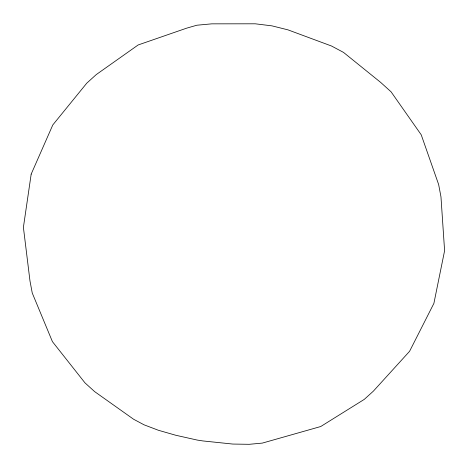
<?xml version="1.0" encoding="UTF-8"?>
<svg xmlns="http://www.w3.org/2000/svg" width="468" height="468" viewBox="0 0 468 468"><rect width="100%" height="100%" fill="white"/><g stroke="black" fill="none" stroke-linecap="round" stroke-linejoin="round"><path stroke-width="0.7" d="M31.18 174.125L23.4 227.349L29.987 280.987L32.257 293.032L52.422 341.634L84.977 382.865L94.653 391.622L133.596 419.246L144.091 424.833L158.476 430.297L175.775 435.258L197.151 440.055L202.796 440.926L232.812 444.062L249.216 444.307L262.343 443.097L320.72 426.529L364.25 399.397L373.324 391.19L409.582 351.304L433.894 303.387L444.6 250.702L440.967 196.847L438.645 184.527L421.229 134.807L391.072 91.816L380.689 82.421L343.506 52.393L331.549 46.028L287.943 29.853L271.978 25.863L255.271 23.804L211.793 23.845L196.841 25.225L186.633 28.168L138.159 44.963L96.227 74.611L86.773 83.164L52.796 124.944L31.18 174.125"/></g></svg>
